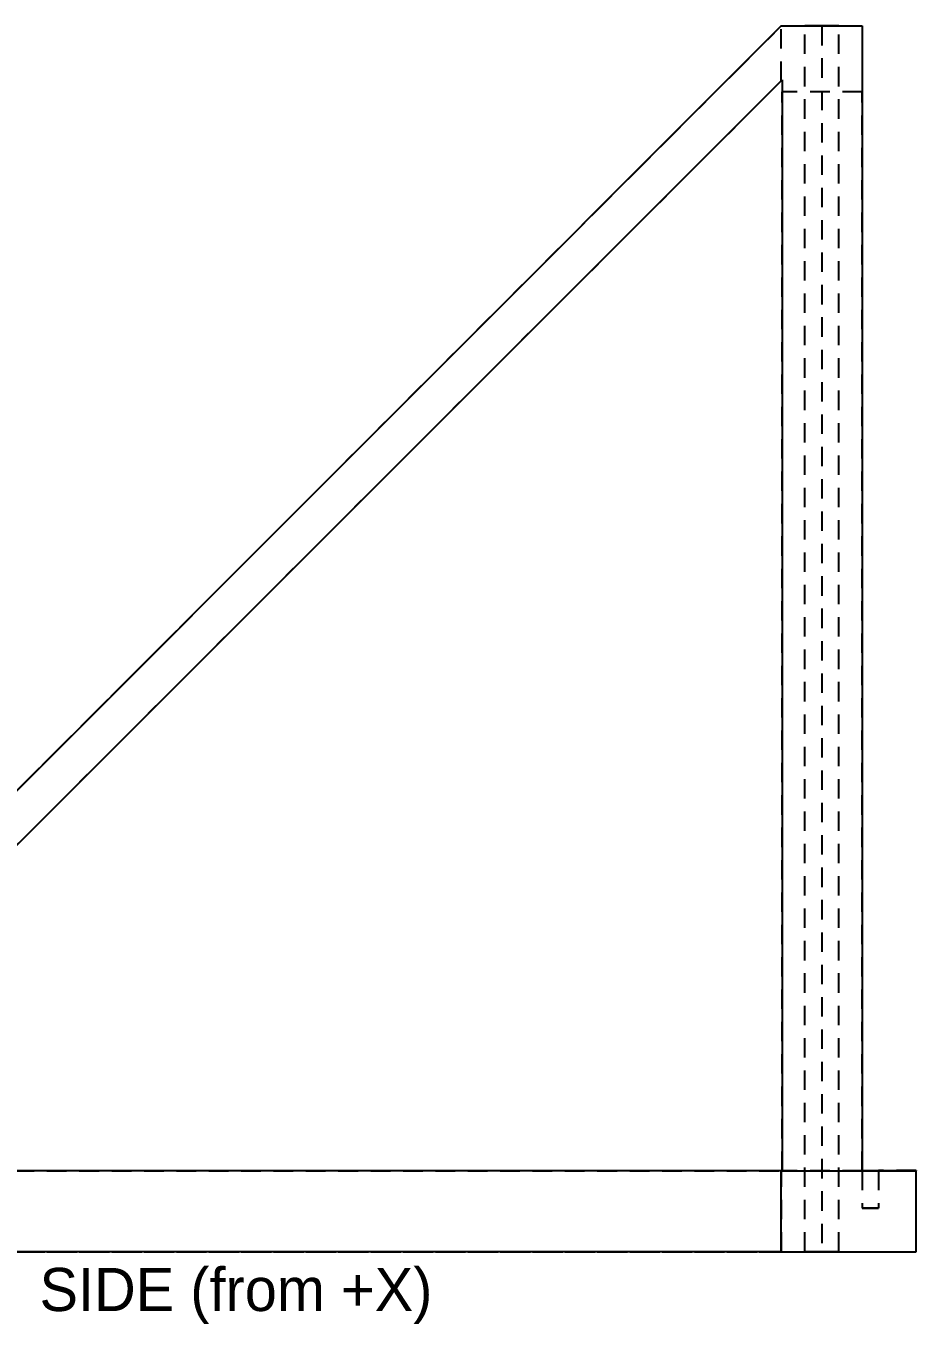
# Model space of a CAD drawing. Extents: x 6 to 588, y 6 to 414.
# Drawn here: x 282.6 to 365, y 128.7 to 249 of the extents above; entities that cross this region are included whole.
import ezdxf
from ezdxf.enums import TextEntityAlignment as Align

# ---------------------------------------------------------------- set-up
doc = ezdxf.new("R2010")
doc.units = 0
doc.linetypes.add('DASHED', pattern=[3, 1.8, -1.2])
for name, color, linetype in [('HIDDEN', 8, 'DASHED'), ('LABEL', 7, 'CONTINUOUS'), ('VISIBLE', 7, 'CONTINUOUS')]:
    doc.layers.add(name, color=color, linetype=linetype)

msp = doc.modelspace()

# ---------------------------------------------------------------- linework, layer by layer
at = {"layer": 'HIDDEN'}
for p, q in [((246.5, 142.868), (352.5354, 248.9646)), ((352.5343, 248.9636), (246.5, 142.868)), ((246.5, 142.868), (352.5343, 248.9636)), ((352.5358, 243.8746), (352.5343, 248.9636)), ((352.5358, 243.8746), (352.5343, 248.9636)), ((352.5354, 248.9646), (360.0354, 248.9646)), ((354.8092, 248.9646), (354.7422, 248.9646)), ((354.7422, 248.9646), (354.7757, 248.9646)), ((354.8092, 248.9646), (354.7422, 248.9646)), ((354.7422, 248.9646), (354.7757, 248.9646)), ((354.7422, 135.368), (354.7422, 248.9646)), ((354.7422, 135.368), (354.7422, 248.9646)), ((354.7757, 248.9646), (354.8092, 248.9646)), ((354.7757, 248.9646), (354.8092, 248.9646)), ((354.8762, 248.9646), (354.8092, 248.9646)), ((354.8092, 248.9646), (354.8427, 248.9646)), ((354.8762, 248.9646), (354.8092, 248.9646)), ((354.8092, 248.9646), (354.8427, 248.9646)), ((354.8427, 248.9646), (354.8762, 248.9646)), ((354.8427, 248.9646), (354.8762, 248.9646)), ((354.9432, 248.9646), (354.8762, 248.9646)), ((354.8762, 248.9646), (354.9097, 248.9646)), ((354.9432, 248.9646), (354.8762, 248.9646)), ((354.8762, 248.9646), (354.9097, 248.9646)), ((354.9097, 248.9646), (354.9432, 248.9646)), ((354.9097, 248.9646), (354.9432, 248.9646)), ((355.0103, 248.9646), (354.9432, 248.9646)), ((354.9432, 248.9646), (354.9767, 248.9646)), ((355.0103, 248.9646), (354.9432, 248.9646)), ((354.9432, 248.9646), (354.9767, 248.9646)), ((354.9767, 248.9646), (355.0103, 248.9646)), ((354.9767, 248.9646), (355.0103, 248.9646)), ((355.0773, 248.9646), (355.0103, 248.9646)), ((355.0103, 248.9646), (355.0438, 248.9646)), ((355.0773, 248.9646), (355.0103, 248.9646)), ((355.0103, 248.9646), (355.0438, 248.9646)), ((355.0438, 248.9646), (355.0773, 248.9646)), ((355.0438, 248.9646), (355.0773, 248.9646)), ((355.1443, 248.9646), (355.0773, 248.9646)), ((355.0773, 248.9646), (355.1108, 248.9646)), ((355.1443, 248.9646), (355.0773, 248.9646)), ((355.0773, 248.9646), (355.1108, 248.9646)), ((355.1108, 248.9646), (355.1443, 248.9646)), ((355.1108, 248.9646), (355.1443, 248.9646)), ((355.2113, 248.9646), (355.1443, 248.9646)), ((355.1443, 248.9646), (355.1778, 248.9646)), ((355.2113, 248.9646), (355.1443, 248.9646)), ((355.1443, 248.9646), (355.1778, 248.9646)), ((355.1778, 248.9646), (355.2113, 248.9646)), ((355.1778, 248.9646), (355.2113, 248.9646)), ((355.2783, 248.9646), (355.2113, 248.9646)), ((355.2113, 248.9646), (355.2448, 248.9646)), ((355.2783, 248.9646), (355.2113, 248.9646)), ((355.2113, 248.9646), (355.2448, 248.9646)), ((355.2448, 248.9646), (355.2783, 248.9646)), ((355.2448, 248.9646), (355.2783, 248.9646)), ((355.3454, 248.9646), (355.2783, 248.9646)), ((355.2783, 248.9646), (355.3119, 248.9646)), ((355.3454, 248.9646), (355.2783, 248.9646)), ((355.2783, 248.9646), (355.3119, 248.9646)), ((355.3119, 248.9646), (355.3454, 248.9646)), ((355.3119, 248.9646), (355.3454, 248.9646)), ((355.4124, 248.9646), (355.3454, 248.9646)), ((355.3454, 248.9646), (355.3789, 248.9646)), ((355.4124, 248.9646), (355.3454, 248.9646)), ((355.3454, 248.9646), (355.3789, 248.9646)), ((355.3789, 248.9646), (355.4124, 248.9646)), ((355.3789, 248.9646), (355.4124, 248.9646)), ((355.4794, 248.9646), (355.4124, 248.9646)), ((355.4124, 248.9646), (355.4459, 248.9646)), ((355.4794, 248.9646), (355.4124, 248.9646)), ((355.4124, 248.9646), (355.4459, 248.9646)), ((355.4459, 248.9646), (355.4794, 248.9646)), ((355.4459, 248.9646), (355.4794, 248.9646)), ((355.5464, 248.9646), (355.4794, 248.9646)), ((355.4794, 248.9646), (355.5129, 248.9646)), ((355.5464, 248.9646), (355.4794, 248.9646)), ((355.4794, 248.9646), (355.5129, 248.9646)), ((355.5129, 248.9646), (355.5464, 248.9646)), ((355.5129, 248.9646), (355.5464, 248.9646)), ((355.6134, 248.9646), (355.5464, 248.9646)), ((355.5464, 248.9646), (355.5799, 248.9646)), ((355.6134, 248.9646), (355.5464, 248.9646)), ((355.5464, 248.9646), (355.5799, 248.9646)), ((355.5799, 248.9646), (355.6134, 248.9646)), ((355.5799, 248.9646), (355.6134, 248.9646)), ((355.6805, 248.9646), (355.6134, 248.9646)), ((355.6134, 248.9646), (355.647, 248.9646)), ((355.6805, 248.9646), (355.6134, 248.9646)), ((355.6134, 248.9646), (355.647, 248.9646)), ((355.647, 248.9646), (355.6805, 248.9646)), ((355.647, 248.9646), (355.6805, 248.9646)), ((355.7475, 248.9646), (355.6805, 248.9646)), ((355.6805, 248.9646), (355.714, 248.9646)), ((355.7475, 248.9646), (355.6805, 248.9646)), ((355.6805, 248.9646), (355.714, 248.9646)), ((355.714, 248.9646), (355.7475, 248.9646)), ((355.714, 248.9646), (355.7475, 248.9646)), ((355.8145, 248.9646), (355.7475, 248.9646)), ((355.7475, 248.9646), (355.781, 248.9646)), ((355.8145, 248.9646), (355.7475, 248.9646)), ((355.7475, 248.9646), (355.781, 248.9646)), ((355.781, 248.9646), (355.8145, 248.9646)), ((355.781, 248.9646), (355.8145, 248.9646)), ((355.8815, 248.9646), (355.8145, 248.9646)), ((355.8145, 248.9646), (355.848, 248.9646)), ((355.8815, 248.9646), (355.8145, 248.9646)), ((355.8145, 248.9646), (355.848, 248.9646)), ((355.848, 248.9646), (355.8815, 248.9646)), ((355.848, 248.9646), (355.8815, 248.9646)), ((355.9486, 248.9646), (355.8815, 248.9646)), ((355.8815, 248.9646), (355.915, 248.9646)), ((355.9486, 248.9646), (355.8815, 248.9646)), ((355.8815, 248.9646), (355.915, 248.9646)), ((355.915, 248.9646), (355.9486, 248.9646)), ((355.915, 248.9646), (355.9486, 248.9646)), ((356.0156, 248.9646), (355.9486, 248.9646)), ((355.9486, 248.9646), (355.9821, 248.9646)), ((356.0156, 248.9646), (355.9486, 248.9646)), ((355.9486, 248.9646), (355.9821, 248.9646)), ((355.9821, 248.9646), (356.0156, 248.9646)), ((355.9821, 248.9646), (356.0156, 248.9646)), ((356.0826, 248.9646), (356.0156, 248.9646)), ((356.0156, 248.9646), (356.0491, 248.9646)), ((356.0826, 248.9646), (356.0156, 248.9646)), ((356.0156, 248.9646), (356.0491, 248.9646)), ((356.0491, 248.9646), (356.0826, 248.9646)), ((356.0491, 248.9646), (356.0826, 248.9646)), ((356.1496, 248.9646), (356.0826, 248.9646)), ((356.0826, 248.9646), (356.1161, 248.9646)), ((356.1496, 248.9646), (356.0826, 248.9646)), ((356.0826, 248.9646), (356.1161, 248.9646)), ((356.1161, 248.9646), (356.1496, 248.9646)), ((356.1161, 248.9646), (356.1496, 248.9646)), ((356.2166, 248.9646), (356.1496, 248.9646)), ((356.1496, 248.9646), (356.1831, 248.9646)), ((356.2166, 248.9646), (356.1496, 248.9646)), ((356.1496, 248.9646), (356.1831, 248.9646)), ((356.1831, 248.9646), (356.2166, 248.9646)), ((356.1831, 248.9646), (356.2166, 248.9646)), ((356.2837, 248.9646), (356.2166, 248.9646)), ((356.2166, 248.9646), (356.2502, 248.9646)), ((356.2837, 248.9646), (356.2166, 248.9646)), ((356.2166, 248.9646), (356.2502, 248.9646)), ((356.2502, 248.9646), (356.2837, 248.9646)), ((356.2502, 248.9646), (356.2837, 248.9646)), ((356.3507, 248.9646), (356.2837, 248.9646)), ((356.2837, 248.9646), (356.3172, 248.9646)), ((356.3507, 248.9646), (356.2837, 248.9646)), ((356.2837, 248.9646), (356.3172, 248.9646)), ((356.3172, 248.9646), (356.3507, 248.9646)), ((356.3172, 248.9646), (356.3507, 248.9646)), ((356.3172, 248.9646), (356.3172, 135.368)), ((356.3172, 248.9646), (356.3172, 135.368)), ((356.3507, 248.9646), (356.3842, 248.9646)), ((356.4177, 248.9646), (356.3507, 248.9646)), ((356.3507, 248.9646), (356.3842, 248.9646)), ((356.4177, 248.9646), (356.3507, 248.9646)), ((356.3842, 248.9646), (356.4177, 248.9646)), ((356.3842, 248.9646), (356.4177, 248.9646)), ((356.4177, 248.9646), (356.4512, 248.9646)), ((356.4847, 248.9646), (356.4177, 248.9646)), ((356.4177, 248.9646), (356.4512, 248.9646)), ((356.4847, 248.9646), (356.4177, 248.9646)), ((356.4512, 248.9646), (356.4847, 248.9646)), ((356.4512, 248.9646), (356.4847, 248.9646)), ((356.4847, 248.9646), (356.5182, 248.9646)), ((356.5517, 248.9646), (356.4847, 248.9646)), ((356.4847, 248.9646), (356.5182, 248.9646)), ((356.5517, 248.9646), (356.4847, 248.9646)), ((356.5182, 248.9646), (356.5517, 248.9646)), ((356.5182, 248.9646), (356.5517, 248.9646)), ((356.5517, 248.9646), (356.5853, 248.9646)), ((356.6188, 248.9646), (356.5517, 248.9646)), ((356.5517, 248.9646), (356.5853, 248.9646)), ((356.6188, 248.9646), (356.5517, 248.9646)), ((356.5853, 248.9646), (356.6188, 248.9646)), ((356.5853, 248.9646), (356.6188, 248.9646)), ((356.6188, 248.9646), (356.6523, 248.9646)), ((356.6858, 248.9646), (356.6188, 248.9646)), ((356.6188, 248.9646), (356.6523, 248.9646)), ((356.6858, 248.9646), (356.6188, 248.9646)), ((356.6523, 248.9646), (356.6858, 248.9646)), ((356.6523, 248.9646), (356.6858, 248.9646)), ((356.6858, 248.9646), (356.7193, 248.9646)), ((356.7528, 248.9646), (356.6858, 248.9646)), ((356.6858, 248.9646), (356.7193, 248.9646)), ((356.7528, 248.9646), (356.6858, 248.9646)), ((356.7193, 248.9646), (356.7528, 248.9646)), ((356.7193, 248.9646), (356.7528, 248.9646)), ((356.7528, 248.9646), (356.7863, 248.9646)), ((356.8198, 248.9646), (356.7528, 248.9646)), ((356.7528, 248.9646), (356.7863, 248.9646)), ((356.8198, 248.9646), (356.7528, 248.9646)), ((356.7863, 248.9646), (356.8198, 248.9646)), ((356.7863, 248.9646), (356.8198, 248.9646)), ((356.8198, 248.9646), (356.8533, 248.9646)), ((356.8869, 248.9646), (356.8198, 248.9646)), ((356.8198, 248.9646), (356.8533, 248.9646)), ((356.8869, 248.9646), (356.8198, 248.9646)), ((356.8533, 248.9646), (356.8869, 248.9646)), ((356.8533, 248.9646), (356.8869, 248.9646)), ((356.8869, 248.9646), (356.9204, 248.9646)), ((356.9539, 248.9646), (356.8869, 248.9646)), ((356.8869, 248.9646), (356.9204, 248.9646)), ((356.9539, 248.9646), (356.8869, 248.9646)), ((356.9204, 248.9646), (356.9539, 248.9646)), ((356.9204, 248.9646), (356.9539, 248.9646)), ((356.9539, 248.9646), (356.9874, 248.9646)), ((357.0209, 248.9646), (356.9539, 248.9646)), ((356.9539, 248.9646), (356.9874, 248.9646)), ((357.0209, 248.9646), (356.9539, 248.9646)), ((356.9874, 248.9646), (357.0209, 248.9646)), ((356.9874, 248.9646), (357.0209, 248.9646)), ((357.0209, 248.9646), (357.0544, 248.9646)), ((357.0879, 248.9646), (357.0209, 248.9646)), ((357.0209, 248.9646), (357.0544, 248.9646)), ((357.0879, 248.9646), (357.0209, 248.9646)), ((357.0544, 248.9646), (357.0879, 248.9646)), ((357.0544, 248.9646), (357.0879, 248.9646)), ((357.0879, 248.9646), (357.1214, 248.9646)), ((357.1549, 248.9646), (357.0879, 248.9646)), ((357.0879, 248.9646), (357.1214, 248.9646)), ((357.1549, 248.9646), (357.0879, 248.9646)), ((357.1214, 248.9646), (357.1549, 248.9646)), ((357.1214, 248.9646), (357.1549, 248.9646)), ((357.1549, 248.9646), (357.1884, 248.9646)), ((357.222, 248.9646), (357.1549, 248.9646)), ((357.1549, 248.9646), (357.1884, 248.9646)), ((357.222, 248.9646), (357.1549, 248.9646)), ((357.1884, 248.9646), (357.222, 248.9646)), ((357.1884, 248.9646), (357.222, 248.9646)), ((357.222, 248.9646), (357.2555, 248.9646)), ((357.289, 248.9646), (357.222, 248.9646)), ((357.222, 248.9646), (357.2555, 248.9646)), ((357.289, 248.9646), (357.222, 248.9646)), ((357.2555, 248.9646), (357.289, 248.9646)), ((357.2555, 248.9646), (357.289, 248.9646)), ((357.289, 248.9646), (357.3225, 248.9646)), ((357.356, 248.9646), (357.289, 248.9646)), ((357.289, 248.9646), (357.3225, 248.9646)), ((357.356, 248.9646), (357.289, 248.9646)), ((357.3225, 248.9646), (357.356, 248.9646)), ((357.3225, 248.9646), (357.356, 248.9646)), ((357.356, 248.9646), (357.3895, 248.9646)), ((357.423, 248.9646), (357.356, 248.9646)), ((357.356, 248.9646), (357.3895, 248.9646)), ((357.423, 248.9646), (357.356, 248.9646)), ((357.3895, 248.9646), (357.423, 248.9646)), ((357.3895, 248.9646), (357.423, 248.9646)), ((357.423, 248.9646), (357.4565, 248.9646)), ((357.49, 248.9646), (357.423, 248.9646)), ((357.423, 248.9646), (357.4565, 248.9646)), ((357.49, 248.9646), (357.423, 248.9646)), ((357.4565, 248.9646), (357.49, 248.9646)), ((357.4565, 248.9646), (357.49, 248.9646)), ((357.49, 248.9646), (357.5236, 248.9646)), ((357.5571, 248.9646), (357.49, 248.9646)), ((357.49, 248.9646), (357.5236, 248.9646)), ((357.5571, 248.9646), (357.49, 248.9646)), ((357.5236, 248.9646), (357.5571, 248.9646)), ((357.5236, 248.9646), (357.5571, 248.9646)), ((357.5571, 248.9646), (357.5906, 248.9646)), ((357.6241, 248.9646), (357.5571, 248.9646)), ((357.5571, 248.9646), (357.5906, 248.9646)), ((357.6241, 248.9646), (357.5571, 248.9646)), ((357.5906, 248.9646), (357.6241, 248.9646)), ((357.5906, 248.9646), (357.6241, 248.9646)), ((357.6241, 248.9646), (357.6576, 248.9646)), ((357.6911, 248.9646), (357.6241, 248.9646)), ((357.6241, 248.9646), (357.6576, 248.9646)), ((357.6911, 248.9646), (357.6241, 248.9646)), ((357.6576, 248.9646), (357.6911, 248.9646)), ((357.6576, 248.9646), (357.6911, 248.9646)), ((357.6911, 248.9646), (357.7246, 248.9646)), ((357.7581, 248.9646), (357.6911, 248.9646)), ((357.6911, 248.9646), (357.7246, 248.9646)), ((357.7581, 248.9646), (357.6911, 248.9646)), ((357.7246, 248.9646), (357.7581, 248.9646)), ((357.7246, 248.9646), (357.7581, 248.9646)), ((357.7581, 248.9646), (357.7916, 248.9646)), ((357.8252, 248.9646), (357.7581, 248.9646)), ((357.7581, 248.9646), (357.7916, 248.9646)), ((357.8252, 248.9646), (357.7581, 248.9646)), ((357.7916, 248.9646), (357.8252, 248.9646)), ((357.7916, 248.9646), (357.8252, 248.9646)), ((357.8252, 248.9646), (357.8587, 248.9646)), ((357.8922, 248.9646), (357.8252, 248.9646)), ((357.8252, 248.9646), (357.8587, 248.9646)), ((357.8922, 248.9646), (357.8252, 248.9646)), ((357.8587, 248.9646), (357.8922, 248.9646)), ((357.8587, 248.9646), (357.8922, 248.9646)), ((357.8922, 135.368), (357.8922, 248.9646)), ((357.8922, 135.368), (357.8922, 248.9646)), ((360.0354, 248.9646), (360.0354, 142.868)), ((352.5358, 243.8746), (251.4999, 142.8387)), ((251.4999, 142.8387), (352.5358, 243.8746)), ((251.5291, 142.868), (352.6259, 243.9646)), ((352.6259, 243.9646), (352.6259, 142.868)), ((352.6259, 242.868), (352.6259, 142.868)), ((352.6259, 142.868), (352.6259, 242.868)), ((360.0354, 242.868), (352.6259, 242.868)), ((360.0354, 242.868), (352.6259, 242.868)), ((360.0354, 142.868), (360.0354, 242.868)), ((360.0354, 242.868), (360.0354, 142.868)), ((352.6259, 142.868), (251.4999, 142.8387)), ((352.6259, 142.868), (251.4999, 142.8387)), ((352.565, 142.868), (251.4999, 142.8387)), ((251.4999, 142.8387), (352.565, 142.868)), ((251.5, 142.868), (352.5354, 142.868)), ((352.6259, 142.868), (251.5291, 142.868)), ((251.5291, 142.868), (352.6259, 142.868)), ((352.5354, 142.868), (352.8013, 142.868)), ((352.5354, 135.368), (352.5354, 142.868)), ((352.5672, 135.368), (352.565, 142.868)), ((352.5672, 135.368), (352.565, 142.868)), ((360.0354, 142.868), (352.6259, 142.868)), ((352.6259, 142.868), (360.0354, 142.868)), ((360.0354, 142.868), (352.6259, 142.868)), ((360.0354, 142.868), (352.6259, 142.868)), ((352.8013, 142.868), (353.0673, 142.868)), ((353.0673, 142.868), (353.3332, 142.868)), ((353.3332, 142.868), (353.5992, 142.868)), ((353.5992, 142.868), (353.8651, 142.868)), ((353.8651, 142.868), (354.1311, 142.868)), ((354.1311, 142.868), (354.3971, 142.868)), ((354.3971, 142.868), (354.663, 142.868)), ((354.663, 142.868), (354.929, 142.868)), ((354.929, 142.868), (355.1949, 142.868)), ((355.1949, 142.868), (355.4609, 142.868)), ((355.4609, 142.868), (355.7268, 142.868)), ((355.7268, 142.868), (355.9928, 142.868)), ((355.9928, 142.868), (356.2588, 142.868)), ((356.2588, 142.868), (356.5247, 142.868)), ((356.5247, 142.868), (356.7907, 142.868)), ((356.7907, 142.868), (357.0566, 142.868)), ((357.0566, 142.868), (357.3226, 142.868)), ((357.3226, 142.868), (357.5885, 142.868)), ((357.5885, 142.868), (357.8545, 142.868)), ((357.8545, 142.868), (358.1205, 142.868)), ((358.1205, 142.868), (358.3864, 142.868)), ((358.3864, 142.868), (358.6524, 142.868)), ((358.6524, 142.868), (358.9183, 142.868)), ((358.9183, 142.868), (359.1843, 142.868)), ((359.1843, 142.868), (359.4502, 142.868)), ((359.4502, 142.868), (359.7162, 142.868)), ((359.7162, 142.868), (359.9822, 142.868)), ((359.9822, 142.868), (360.2481, 142.868)), ((361.5604, 142.868), (360.0354, 142.868)), ((360.0354, 142.868), (361.5604, 142.868)), ((360.0354, 142.868), (360.0354, 139.3996)), ((360.0354, 142.868), (360.0354, 139.3996)), ((360.2481, 142.868), (360.5141, 142.868)), ((360.5141, 142.868), (360.78, 142.868)), ((360.78, 142.868), (361.046, 142.868)), ((361.046, 142.868), (361.3119, 142.868)), ((361.3119, 142.868), (361.5779, 142.868)), ((361.5604, 142.8996), (361.5604, 142.868)), ((365.0354, 142.8996), (361.5604, 142.8996)), ((361.5604, 142.8996), (361.5604, 142.868)), ((361.5604, 142.868), (361.5604, 142.8996)), ((365.0354, 142.8996), (361.5604, 142.8996)), ((361.5604, 142.8996), (365.0354, 142.8996)), ((365.0354, 142.868), (361.5604, 142.868)), ((361.5604, 142.868), (365.0354, 142.868)), ((361.5604, 142.868), (361.5604, 139.3996)), ((361.5604, 142.868), (361.5604, 139.3996)), ((365.0354, 142.868), (361.5604, 142.868)), ((365.0354, 142.868), (361.5604, 142.868)), ((361.5779, 142.868), (361.8439, 142.868)), ((361.8439, 142.868), (362.1098, 142.868)), ((362.1098, 142.868), (362.3758, 142.868)), ((362.3758, 142.868), (362.6417, 142.868)), ((362.6417, 142.868), (362.9077, 142.868)), ((362.9077, 142.868), (363.1737, 142.868)), ((363.1737, 142.868), (363.4396, 142.868)), ((363.4396, 142.868), (363.7056, 142.868)), ((363.7056, 142.868), (363.9715, 142.868)), ((363.9715, 142.868), (364.2375, 142.868)), ((364.2375, 142.868), (364.5034, 142.868)), ((364.5034, 142.868), (364.7694, 142.868)), ((364.7694, 142.868), (365.0354, 142.868)), ((365.0354, 142.8996), (365.0354, 142.868)), ((365.0354, 142.8996), (365.0354, 142.868)), ((365.0354, 142.868), (365.0354, 142.8996)), ((365.0354, 135.368), (365.0354, 142.868)), ((361.5604, 139.3996), (360.0354, 139.3996)), ((360.0354, 139.3996), (361.5604, 139.3996)), ((246.5, 135.368), (352.5672, 135.368)), ((246.5, 135.368), (352.5672, 135.368)), ((251.5, 135.368), (352.5354, 135.368)), ((352.5354, 135.368), (352.8013, 135.368)), ((352.8013, 135.368), (353.0673, 135.368)), ((353.0673, 135.368), (353.3332, 135.368)), ((353.3332, 135.368), (353.5992, 135.368)), ((353.5992, 135.368), (353.8651, 135.368)), ((353.8651, 135.368), (354.1311, 135.368)), ((354.1311, 135.368), (354.3971, 135.368)), ((354.3971, 135.368), (354.663, 135.368)), ((354.663, 135.368), (354.929, 135.368)), ((354.8092, 135.368), (354.7422, 135.368)), ((354.7422, 135.368), (354.7757, 135.368)), ((354.8092, 135.368), (354.7422, 135.368)), ((354.7422, 135.368), (354.7757, 135.368)), ((354.7757, 135.368), (354.8092, 135.368)), ((354.7757, 135.368), (354.8092, 135.368)), ((354.8762, 135.368), (354.8092, 135.368)), ((354.8092, 135.368), (354.8427, 135.368)), ((354.8762, 135.368), (354.8092, 135.368)), ((354.8092, 135.368), (354.8427, 135.368)), ((354.8427, 135.368), (354.8762, 135.368)), ((354.8427, 135.368), (354.8762, 135.368)), ((354.9432, 135.368), (354.8762, 135.368)), ((354.8762, 135.368), (354.9097, 135.368)), ((354.9432, 135.368), (354.8762, 135.368)), ((354.8762, 135.368), (354.9097, 135.368)), ((354.9097, 135.368), (354.9432, 135.368)), ((354.9097, 135.368), (354.9432, 135.368)), ((354.929, 135.368), (355.1949, 135.368)), ((355.0103, 135.368), (354.9432, 135.368)), ((354.9432, 135.368), (354.9767, 135.368)), ((355.0103, 135.368), (354.9432, 135.368)), ((354.9432, 135.368), (354.9767, 135.368)), ((354.9767, 135.368), (355.0103, 135.368)), ((354.9767, 135.368), (355.0103, 135.368)), ((355.0773, 135.368), (355.0103, 135.368)), ((355.0103, 135.368), (355.0438, 135.368)), ((355.0773, 135.368), (355.0103, 135.368)), ((355.0103, 135.368), (355.0438, 135.368)), ((355.0438, 135.368), (355.0773, 135.368)), ((355.0438, 135.368), (355.0773, 135.368)), ((355.1443, 135.368), (355.0773, 135.368)), ((355.0773, 135.368), (355.1108, 135.368)), ((355.1443, 135.368), (355.0773, 135.368)), ((355.0773, 135.368), (355.1108, 135.368)), ((355.1108, 135.368), (355.1443, 135.368)), ((355.1108, 135.368), (355.1443, 135.368)), ((355.2113, 135.368), (355.1443, 135.368)), ((355.1443, 135.368), (355.1778, 135.368)), ((355.2113, 135.368), (355.1443, 135.368)), ((355.1443, 135.368), (355.1778, 135.368)), ((355.1778, 135.368), (355.2113, 135.368)), ((355.1778, 135.368), (355.2113, 135.368)), ((355.1949, 135.368), (355.4609, 135.368)), ((355.2783, 135.368), (355.2113, 135.368)), ((355.2113, 135.368), (355.2448, 135.368)), ((355.2783, 135.368), (355.2113, 135.368)), ((355.2113, 135.368), (355.2448, 135.368)), ((355.2448, 135.368), (355.2783, 135.368)), ((355.2448, 135.368), (355.2783, 135.368)), ((355.3454, 135.368), (355.2783, 135.368)), ((355.2783, 135.368), (355.3119, 135.368)), ((355.3454, 135.368), (355.2783, 135.368)), ((355.2783, 135.368), (355.3119, 135.368)), ((355.3119, 135.368), (355.3454, 135.368)), ((355.3119, 135.368), (355.3454, 135.368)), ((355.4124, 135.368), (355.3454, 135.368)), ((355.3454, 135.368), (355.3789, 135.368)), ((355.4124, 135.368), (355.3454, 135.368)), ((355.3454, 135.368), (355.3789, 135.368)), ((355.3789, 135.368), (355.4124, 135.368)), ((355.3789, 135.368), (355.4124, 135.368)), ((355.4794, 135.368), (355.4124, 135.368)), ((355.4124, 135.368), (355.4459, 135.368)), ((355.4794, 135.368), (355.4124, 135.368)), ((355.4124, 135.368), (355.4459, 135.368)), ((355.4459, 135.368), (355.4794, 135.368)), ((355.4459, 135.368), (355.4794, 135.368)), ((355.4609, 135.368), (355.7268, 135.368)), ((355.5464, 135.368), (355.4794, 135.368)), ((355.4794, 135.368), (355.5129, 135.368)), ((355.5464, 135.368), (355.4794, 135.368)), ((355.4794, 135.368), (355.5129, 135.368)), ((355.5129, 135.368), (355.5464, 135.368)), ((355.5129, 135.368), (355.5464, 135.368)), ((355.6134, 135.368), (355.5464, 135.368)), ((355.5464, 135.368), (355.5799, 135.368)), ((355.6134, 135.368), (355.5464, 135.368)), ((355.5464, 135.368), (355.5799, 135.368)), ((355.5799, 135.368), (355.6134, 135.368)), ((355.5799, 135.368), (355.6134, 135.368)), ((355.6805, 135.368), (355.6134, 135.368)), ((355.6134, 135.368), (355.647, 135.368)), ((355.6805, 135.368), (355.6134, 135.368)), ((355.6134, 135.368), (355.647, 135.368)), ((355.647, 135.368), (355.6805, 135.368)), ((355.647, 135.368), (355.6805, 135.368)), ((355.7475, 135.368), (355.6805, 135.368)), ((355.6805, 135.368), (355.714, 135.368)), ((355.7475, 135.368), (355.6805, 135.368)), ((355.6805, 135.368), (355.714, 135.368)), ((355.714, 135.368), (355.7475, 135.368)), ((355.714, 135.368), (355.7475, 135.368)), ((355.7268, 135.368), (355.9928, 135.368)), ((355.8145, 135.368), (355.7475, 135.368)), ((355.7475, 135.368), (355.781, 135.368)), ((355.8145, 135.368), (355.7475, 135.368)), ((355.7475, 135.368), (355.781, 135.368)), ((355.781, 135.368), (355.8145, 135.368)), ((355.781, 135.368), (355.8145, 135.368)), ((355.8815, 135.368), (355.8145, 135.368)), ((355.8145, 135.368), (355.848, 135.368)), ((355.8815, 135.368), (355.8145, 135.368)), ((355.8145, 135.368), (355.848, 135.368)), ((355.848, 135.368), (355.8815, 135.368)), ((355.848, 135.368), (355.8815, 135.368)), ((355.9486, 135.368), (355.8815, 135.368)), ((355.8815, 135.368), (355.915, 135.368)), ((355.9486, 135.368), (355.8815, 135.368)), ((355.8815, 135.368), (355.915, 135.368)), ((355.915, 135.368), (355.9486, 135.368)), ((355.915, 135.368), (355.9486, 135.368)), ((356.0156, 135.368), (355.9486, 135.368)), ((355.9486, 135.368), (355.9821, 135.368)), ((356.0156, 135.368), (355.9486, 135.368)), ((355.9486, 135.368), (355.9821, 135.368)), ((355.9821, 135.368), (356.0156, 135.368)), ((355.9821, 135.368), (356.0156, 135.368)), ((355.9928, 135.368), (356.2588, 135.368)), ((356.0826, 135.368), (356.0156, 135.368)), ((356.0156, 135.368), (356.0491, 135.368)), ((356.0826, 135.368), (356.0156, 135.368)), ((356.0156, 135.368), (356.0491, 135.368)), ((356.0491, 135.368), (356.0826, 135.368)), ((356.0491, 135.368), (356.0826, 135.368)), ((356.1496, 135.368), (356.0826, 135.368)), ((356.0826, 135.368), (356.1161, 135.368)), ((356.1496, 135.368), (356.0826, 135.368)), ((356.0826, 135.368), (356.1161, 135.368)), ((356.1161, 135.368), (356.1496, 135.368)), ((356.1161, 135.368), (356.1496, 135.368)), ((356.2166, 135.368), (356.1496, 135.368)), ((356.1496, 135.368), (356.1831, 135.368)), ((356.2166, 135.368), (356.1496, 135.368)), ((356.1496, 135.368), (356.1831, 135.368)), ((356.1831, 135.368), (356.2166, 135.368)), ((356.1831, 135.368), (356.2166, 135.368)), ((356.2837, 135.368), (356.2166, 135.368)), ((356.2166, 135.368), (356.2502, 135.368)), ((356.2837, 135.368), (356.2166, 135.368)), ((356.2166, 135.368), (356.2502, 135.368)), ((356.2502, 135.368), (356.2837, 135.368)), ((356.2502, 135.368), (356.2837, 135.368)), ((356.2588, 135.368), (356.5247, 135.368)), ((356.3507, 135.368), (356.2837, 135.368)), ((356.2837, 135.368), (356.3172, 135.368)), ((356.3507, 135.368), (356.2837, 135.368)), ((356.2837, 135.368), (356.3172, 135.368)), ((356.3172, 135.368), (356.3507, 135.368)), ((356.3172, 135.368), (356.3507, 135.368)), ((356.3507, 135.368), (356.3842, 135.368)), ((356.4177, 135.368), (356.3507, 135.368)), ((356.3507, 135.368), (356.3842, 135.368)), ((356.4177, 135.368), (356.3507, 135.368)), ((356.3842, 135.368), (356.4177, 135.368)), ((356.3842, 135.368), (356.4177, 135.368)), ((356.4177, 135.368), (356.4512, 135.368)), ((356.4847, 135.368), (356.4177, 135.368)), ((356.4177, 135.368), (356.4512, 135.368)), ((356.4847, 135.368), (356.4177, 135.368)), ((356.4512, 135.368), (356.4847, 135.368)), ((356.4512, 135.368), (356.4847, 135.368)), ((356.4847, 135.368), (356.5182, 135.368)), ((356.5517, 135.368), (356.4847, 135.368)), ((356.4847, 135.368), (356.5182, 135.368)), ((356.5517, 135.368), (356.4847, 135.368)), ((356.5182, 135.368), (356.5517, 135.368)), ((356.5182, 135.368), (356.5517, 135.368)), ((356.5247, 135.368), (356.7907, 135.368)), ((356.5517, 135.368), (356.5853, 135.368)), ((356.6188, 135.368), (356.5517, 135.368)), ((356.5517, 135.368), (356.5853, 135.368)), ((356.6188, 135.368), (356.5517, 135.368)), ((356.5853, 135.368), (356.6188, 135.368)), ((356.5853, 135.368), (356.6188, 135.368)), ((356.6188, 135.368), (356.6523, 135.368)), ((356.6858, 135.368), (356.6188, 135.368)), ((356.6188, 135.368), (356.6523, 135.368)), ((356.6858, 135.368), (356.6188, 135.368)), ((356.6523, 135.368), (356.6858, 135.368)), ((356.6523, 135.368), (356.6858, 135.368)), ((356.6858, 135.368), (356.7193, 135.368)), ((356.7528, 135.368), (356.6858, 135.368)), ((356.6858, 135.368), (356.7193, 135.368)), ((356.7528, 135.368), (356.6858, 135.368)), ((356.7193, 135.368), (356.7528, 135.368)), ((356.7193, 135.368), (356.7528, 135.368)), ((356.7528, 135.368), (356.7863, 135.368)), ((356.8198, 135.368), (356.7528, 135.368)), ((356.7528, 135.368), (356.7863, 135.368)), ((356.8198, 135.368), (356.7528, 135.368)), ((356.7863, 135.368), (356.8198, 135.368)), ((356.7863, 135.368), (356.8198, 135.368)), ((356.7907, 135.368), (357.0566, 135.368)), ((356.8198, 135.368), (356.8533, 135.368)), ((356.8869, 135.368), (356.8198, 135.368)), ((356.8198, 135.368), (356.8533, 135.368)), ((356.8869, 135.368), (356.8198, 135.368)), ((356.8533, 135.368), (356.8869, 135.368)), ((356.8533, 135.368), (356.8869, 135.368)), ((356.8869, 135.368), (356.9204, 135.368)), ((356.9539, 135.368), (356.8869, 135.368)), ((356.8869, 135.368), (356.9204, 135.368)), ((356.9539, 135.368), (356.8869, 135.368)), ((356.9204, 135.368), (356.9539, 135.368)), ((356.9204, 135.368), (356.9539, 135.368)), ((356.9539, 135.368), (356.9874, 135.368)), ((357.0209, 135.368), (356.9539, 135.368)), ((356.9539, 135.368), (356.9874, 135.368)), ((357.0209, 135.368), (356.9539, 135.368)), ((356.9874, 135.368), (357.0209, 135.368)), ((356.9874, 135.368), (357.0209, 135.368)), ((357.0209, 135.368), (357.0544, 135.368)), ((357.0879, 135.368), (357.0209, 135.368)), ((357.0209, 135.368), (357.0544, 135.368)), ((357.0879, 135.368), (357.0209, 135.368)), ((357.0544, 135.368), (357.0879, 135.368)), ((357.0544, 135.368), (357.0879, 135.368)), ((357.0566, 135.368), (357.3226, 135.368)), ((357.0879, 135.368), (357.1214, 135.368)), ((357.1549, 135.368), (357.0879, 135.368)), ((357.0879, 135.368), (357.1214, 135.368)), ((357.1549, 135.368), (357.0879, 135.368)), ((357.1214, 135.368), (357.1549, 135.368)), ((357.1214, 135.368), (357.1549, 135.368)), ((357.1549, 135.368), (357.1884, 135.368)), ((357.222, 135.368), (357.1549, 135.368)), ((357.1549, 135.368), (357.1884, 135.368)), ((357.222, 135.368), (357.1549, 135.368)), ((357.1884, 135.368), (357.222, 135.368)), ((357.1884, 135.368), (357.222, 135.368)), ((357.222, 135.368), (357.2555, 135.368)), ((357.289, 135.368), (357.222, 135.368)), ((357.222, 135.368), (357.2555, 135.368)), ((357.289, 135.368), (357.222, 135.368)), ((357.2555, 135.368), (357.289, 135.368)), ((357.2555, 135.368), (357.289, 135.368)), ((357.289, 135.368), (357.3225, 135.368)), ((357.356, 135.368), (357.289, 135.368)), ((357.289, 135.368), (357.3225, 135.368)), ((357.356, 135.368), (357.289, 135.368)), ((357.3225, 135.368), (357.356, 135.368)), ((357.3225, 135.368), (357.356, 135.368)), ((357.3226, 135.368), (357.5885, 135.368)), ((357.356, 135.368), (357.3895, 135.368)), ((357.423, 135.368), (357.356, 135.368)), ((357.356, 135.368), (357.3895, 135.368)), ((357.423, 135.368), (357.356, 135.368)), ((357.3895, 135.368), (357.423, 135.368)), ((357.3895, 135.368), (357.423, 135.368)), ((357.423, 135.368), (357.4565, 135.368)), ((357.49, 135.368), (357.423, 135.368)), ((357.423, 135.368), (357.4565, 135.368)), ((357.49, 135.368), (357.423, 135.368)), ((357.4565, 135.368), (357.49, 135.368)), ((357.4565, 135.368), (357.49, 135.368)), ((357.49, 135.368), (357.5236, 135.368)), ((357.5571, 135.368), (357.49, 135.368)), ((357.49, 135.368), (357.5236, 135.368)), ((357.5571, 135.368), (357.49, 135.368)), ((357.5236, 135.368), (357.5571, 135.368)), ((357.5236, 135.368), (357.5571, 135.368)), ((357.5571, 135.368), (357.5906, 135.368)), ((357.6241, 135.368), (357.5571, 135.368)), ((357.5571, 135.368), (357.5906, 135.368)), ((357.6241, 135.368), (357.5571, 135.368)), ((357.5885, 135.368), (357.8545, 135.368)), ((357.5906, 135.368), (357.6241, 135.368)), ((357.5906, 135.368), (357.6241, 135.368)), ((357.6241, 135.368), (357.6576, 135.368)), ((357.6911, 135.368), (357.6241, 135.368)), ((357.6241, 135.368), (357.6576, 135.368)), ((357.6911, 135.368), (357.6241, 135.368)), ((357.6576, 135.368), (357.6911, 135.368)), ((357.6576, 135.368), (357.6911, 135.368)), ((357.6911, 135.368), (357.7246, 135.368)), ((357.7581, 135.368), (357.6911, 135.368)), ((357.6911, 135.368), (357.7246, 135.368)), ((357.7581, 135.368), (357.6911, 135.368)), ((357.7246, 135.368), (357.7581, 135.368)), ((357.7246, 135.368), (357.7581, 135.368)), ((357.7581, 135.368), (357.7916, 135.368)), ((357.8252, 135.368), (357.7581, 135.368)), ((357.7581, 135.368), (357.7916, 135.368)), ((357.8252, 135.368), (357.7581, 135.368)), ((357.7916, 135.368), (357.8252, 135.368)), ((357.7916, 135.368), (357.8252, 135.368)), ((357.8252, 135.368), (357.8587, 135.368)), ((357.8922, 135.368), (357.8252, 135.368)), ((357.8252, 135.368), (357.8587, 135.368)), ((357.8922, 135.368), (357.8252, 135.368)), ((357.8545, 135.368), (358.1205, 135.368)), ((357.8587, 135.368), (357.8922, 135.368)), ((357.8587, 135.368), (357.8922, 135.368)), ((358.1205, 135.368), (358.3864, 135.368)), ((358.3864, 135.368), (358.6524, 135.368)), ((358.6524, 135.368), (358.9183, 135.368)), ((358.9183, 135.368), (359.1843, 135.368)), ((359.1843, 135.368), (359.4502, 135.368)), ((359.4502, 135.368), (359.7162, 135.368)), ((359.7162, 135.368), (359.9822, 135.368)), ((359.9822, 135.368), (360.2481, 135.368)), ((360.2481, 135.368), (360.5141, 135.368)), ((360.5141, 135.368), (360.78, 135.368)), ((360.78, 135.368), (361.046, 135.368)), ((361.046, 135.368), (361.3119, 135.368)), ((361.3119, 135.368), (361.5779, 135.368)), ((361.5779, 135.368), (361.8439, 135.368)), ((361.8439, 135.368), (362.1098, 135.368)), ((362.1098, 135.368), (362.3758, 135.368)), ((362.3758, 135.368), (362.6417, 135.368)), ((362.6417, 135.368), (362.9077, 135.368)), ((362.9077, 135.368), (363.1737, 135.368)), ((363.1737, 135.368), (363.4396, 135.368)), ((363.4396, 135.368), (363.7056, 135.368)), ((363.7056, 135.368), (363.9715, 135.368)), ((363.9715, 135.368), (364.2375, 135.368)), ((364.2375, 135.368), (364.5034, 135.368)), ((364.5034, 135.368), (364.7694, 135.368)), ((364.7694, 135.368), (365.0354, 135.368))]:
    msp.add_line(p, q, dxfattribs=at)
at = {"layer": 'VISIBLE'}
for p, q in [((246.5, 142.868), (352.5354, 248.9646)), ((352.5354, 248.9646), (360.0354, 248.9646)), ((360.0354, 248.9646), (360.0354, 142.868)), ((251.5291, 142.868), (352.6259, 243.9646)), ((352.6259, 243.9646), (352.6259, 142.868)), ((352.5354, 142.868), (251.5, 142.868)), ((352.5354, 142.868), (352.8013, 142.868)), ((352.5354, 135.368), (352.5354, 142.868)), ((352.8013, 142.868), (353.0673, 142.868)), ((353.0673, 142.868), (353.3332, 142.868)), ((353.3332, 142.868), (353.5992, 142.868)), ((353.5992, 142.868), (353.8651, 142.868)), ((353.8651, 142.868), (354.1311, 142.868)), ((354.1311, 142.868), (354.3971, 142.868)), ((354.3971, 142.868), (354.663, 142.868)), ((354.663, 142.868), (354.929, 142.868)), ((354.929, 142.868), (355.1949, 142.868)), ((355.1949, 142.868), (355.4609, 142.868)), ((355.4609, 142.868), (355.7268, 142.868)), ((355.7268, 142.868), (355.9928, 142.868)), ((355.9928, 142.868), (356.2588, 142.868)), ((356.2588, 142.868), (356.5247, 142.868)), ((356.5247, 142.868), (356.7907, 142.868)), ((356.7907, 142.868), (357.0566, 142.868)), ((357.0566, 142.868), (357.3226, 142.868)), ((357.3226, 142.868), (357.5885, 142.868)), ((357.5885, 142.868), (357.8545, 142.868)), ((357.8545, 142.868), (358.1205, 142.868)), ((358.1205, 142.868), (358.3864, 142.868)), ((358.3864, 142.868), (358.6524, 142.868)), ((358.6524, 142.868), (358.9183, 142.868)), ((358.9183, 142.868), (359.1843, 142.868)), ((359.1843, 142.868), (359.4502, 142.868)), ((359.4502, 142.868), (359.7162, 142.868)), ((359.7162, 142.868), (359.9822, 142.868)), ((359.9822, 142.868), (360.2481, 142.868)), ((360.2481, 142.868), (360.5141, 142.868)), ((360.5141, 142.868), (360.78, 142.868)), ((360.78, 142.868), (361.046, 142.868)), ((361.046, 142.868), (361.3119, 142.868)), ((361.3119, 142.868), (361.5779, 142.868)), ((361.5604, 142.8996), (361.5604, 142.868)), ((361.5604, 142.8996), (365.0354, 142.8996)), ((361.5779, 142.868), (361.8439, 142.868)), ((361.8439, 142.868), (362.1098, 142.868)), ((362.1098, 142.868), (362.3758, 142.868)), ((362.3758, 142.868), (362.6417, 142.868)), ((362.6417, 142.868), (362.9077, 142.868)), ((362.9077, 142.868), (363.1737, 142.868)), ((363.1737, 142.868), (363.4396, 142.868)), ((363.4396, 142.868), (363.7056, 142.868)), ((363.7056, 142.868), (363.9715, 142.868)), ((363.9715, 142.868), (364.2375, 142.868)), ((364.2375, 142.868), (364.5034, 142.868)), ((364.5034, 142.868), (364.7694, 142.868)), ((364.7694, 142.868), (365.0354, 142.868)), ((365.0354, 142.8996), (365.0354, 142.868)), ((365.0354, 135.368), (365.0354, 142.868)), ((352.5354, 135.368), (251.5, 135.368)), ((352.5354, 135.368), (352.8013, 135.368)), ((352.8013, 135.368), (353.0673, 135.368)), ((353.0673, 135.368), (353.3332, 135.368)), ((353.3332, 135.368), (353.5992, 135.368)), ((353.5992, 135.368), (353.8651, 135.368)), ((353.8651, 135.368), (354.1311, 135.368)), ((354.1311, 135.368), (354.3971, 135.368)), ((354.3971, 135.368), (354.663, 135.368)), ((354.663, 135.368), (354.929, 135.368)), ((354.929, 135.368), (355.1949, 135.368)), ((355.1949, 135.368), (355.4609, 135.368)), ((355.4609, 135.368), (355.7268, 135.368)), ((355.7268, 135.368), (355.9928, 135.368)), ((355.9928, 135.368), (356.2588, 135.368)), ((356.2588, 135.368), (356.5247, 135.368)), ((356.5247, 135.368), (356.7907, 135.368)), ((356.7907, 135.368), (357.0566, 135.368)), ((357.0566, 135.368), (357.3226, 135.368)), ((357.3226, 135.368), (357.5885, 135.368)), ((357.5885, 135.368), (357.8545, 135.368)), ((357.8545, 135.368), (358.1205, 135.368)), ((358.1205, 135.368), (358.3864, 135.368)), ((358.3864, 135.368), (358.6524, 135.368)), ((358.6524, 135.368), (358.9183, 135.368)), ((358.9183, 135.368), (359.1843, 135.368)), ((359.1843, 135.368), (359.4502, 135.368)), ((359.4502, 135.368), (359.7162, 135.368)), ((359.7162, 135.368), (359.9822, 135.368)), ((359.9822, 135.368), (360.2481, 135.368)), ((360.2481, 135.368), (360.5141, 135.368)), ((360.5141, 135.368), (360.78, 135.368)), ((360.78, 135.368), (361.046, 135.368)), ((361.046, 135.368), (361.3119, 135.368)), ((361.3119, 135.368), (361.5779, 135.368)), ((361.5779, 135.368), (361.8439, 135.368)), ((361.8439, 135.368), (362.1098, 135.368)), ((362.1098, 135.368), (362.3758, 135.368)), ((362.3758, 135.368), (362.6417, 135.368)), ((362.6417, 135.368), (362.9077, 135.368)), ((362.9077, 135.368), (363.1737, 135.368)), ((363.1737, 135.368), (363.4396, 135.368)), ((363.4396, 135.368), (363.7056, 135.368)), ((363.7056, 135.368), (363.9715, 135.368)), ((363.9715, 135.368), (364.2375, 135.368)), ((364.2375, 135.368), (364.5034, 135.368)), ((364.5034, 135.368), (364.7694, 135.368)), ((364.7694, 135.368), (365.0354, 135.368))]:
    msp.add_line(p, q, dxfattribs=at)

# ---------------------------------------------------------------- texts
at = {"layer": 'LABEL'}
msp.add_text('SIDE (from +X)', height=4, dxfattribs=at).set_placement((302.0177, 129.868), align=Align.CENTER)

doc.saveas('drawing.dxf')
